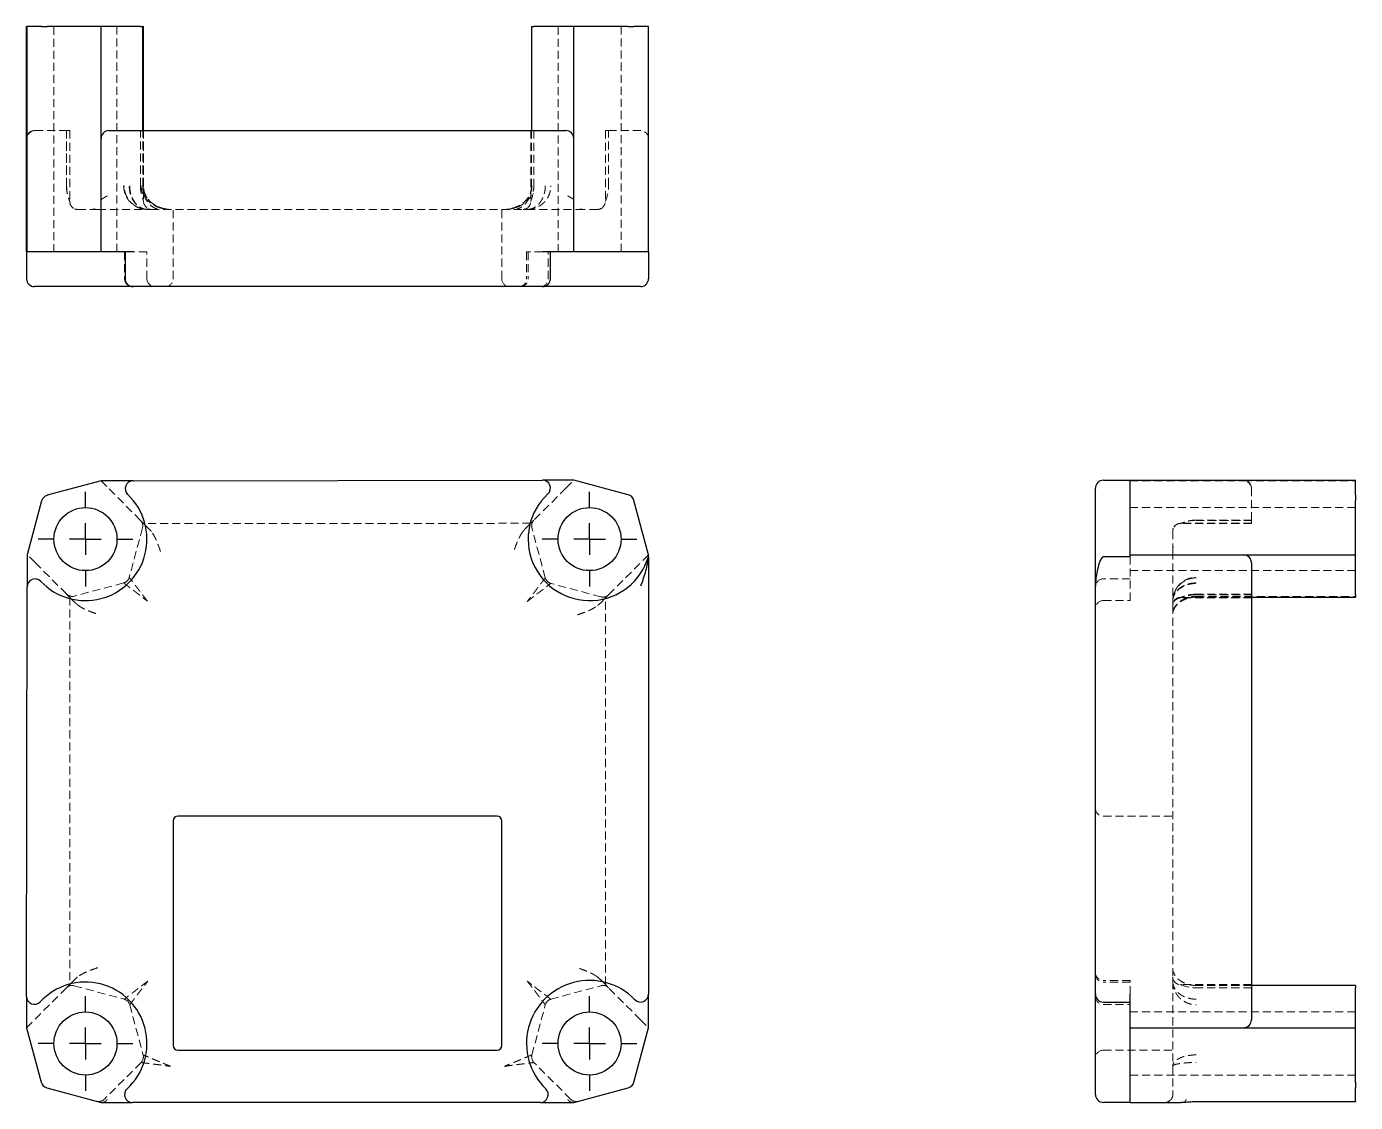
# Model space of a CAD drawing. Header units: millimetres. Extents: x 34 to 243, y 9 to 178.
import ezdxf

# ---------------------------------------------------------------- set-up
doc = ezdxf.new("R2010")
doc.units = ezdxf.units.MM
doc.linetypes.add('HIDDEN', pattern=[1.905, 1.27, -0.635])
doc.layers.add('10', color=7, linetype='Continuous')

# ---------------------------------------------------------------- blocks, each defined once
blk = doc.blocks.new('SW_CENTERMARKSYMBOL_0')
at = {"layer": '10', "color": 0}
for p, q in [((0, 5), (0, 7.47)), ((0, 0), (0, 2.5)), ((-5, 0), (-7.47, 0)), ((0, 0), (-2.5, 0)), ((0, 0), (0, -2.5)), ((0, 0), (2.5, 0)), ((5, 0), (7.47, 0)), ((0, -5), (0, -7.47))]:
    blk.add_line(p, q, dxfattribs=at)
blk = doc.blocks.new('SW_CENTERMARKSYMBOL_1')
at = {"layer": '10', "color": 0}
for p, q in [((0, 5), (0, 7.47)), ((0, 0), (0, 2.5)), ((-5, 0), (-7.47, 0)), ((0, 0), (-2.5, 0)), ((0, 0), (0, -2.5)), ((0, 0), (2.5, 0)), ((5, 0), (7.47, 0)), ((0, -5), (0, -7.47))]:
    blk.add_line(p, q, dxfattribs=at)
blk = doc.blocks.new('SW_CENTERMARKSYMBOL_2')
at = {"layer": '10', "color": 0}
for p, q in [((0, 5), (0, 7.47)), ((0, 0), (0, 2.5)), ((-5, 0), (-7.47, 0)), ((0, 0), (-2.5, 0)), ((0, 0), (0, -2.5)), ((0, 0), (2.5, 0)), ((5, 0), (7.47, 0)), ((0, -5), (0, -7.47))]:
    blk.add_line(p, q, dxfattribs=at)
blk = doc.blocks.new('SW_CENTERMARKSYMBOL_3')
at = {"layer": '10', "color": 0}
for p, q in [((0, 5), (0, 7.47)), ((0, 0), (0, 2.5)), ((-5, 0), (-7.47, 0)), ((0, 0), (-2.5, 0)), ((0, 0), (0, -2.5)), ((0, 0), (2.5, 0)), ((5, 0), (7.47, 0)), ((0, -5), (0, -7.47))]:
    blk.add_line(p, q, dxfattribs=at)

msp = doc.modelspace()

# ---------------------------------------------------------------- linework, layer by layer
at = {"color": 7, "linetype": 'Continuous', "lineweight": 25}
for p, q in [((33.97, 160.86), (33.97, 178.49)), ((34.08, 178.49), (33.97, 178.49)), ((34.08, 160.86), (34.08, 178.49)), ((36.35, 178.49), (34.08, 178.49)), ((36.35, 178.49), (37.23, 178.49)), ((45.71, 178.49), (37.23, 178.49)), ((45.71, 160.86), (45.71, 178.49)), ((51.93, 178.49), (45.71, 178.49)), ((51.93, 178.49), (52.29, 178.49)), ((52.29, 162.1), (52.29, 178.49)), ((52.35, 178.49), (52.29, 178.49)), ((52.35, 178.49), (52.39, 178.49)), ((52.39, 162.1), (52.39, 178.49)), ((113.61, 178.49), (113.61, 162.1)), ((113.61, 178.49), (113.97, 178.49)), ((120.26, 178.49), (113.97, 178.49)), ((120.26, 160.86), (120.26, 178.49)), ((128.85, 178.49), (120.26, 178.49)), ((128.85, 178.49), (129.72, 178.49)), ((132.03, 178.49), (129.72, 178.49)), ((132.03, 160.86), (132.03, 178.49)), ((46.96, 162.1), (119.01, 162.1)), ((33.97, 142.97), (33.97, 160.86)), ((34.08, 142.97), (34.08, 160.86)), ((45.71, 142.97), (45.71, 160.86)), ((120.26, 142.97), (120.26, 160.86)), ((132.03, 142.97), (132.03, 160.86)), ((33.98, 142.97), (33.97, 142.97)), ((33.98, 142.97), (33.98, 138.75)), ((34.08, 142.97), (34.07, 142.97)), ((36.35, 142.97), (34.08, 142.97)), ((37.23, 142.97), (36.35, 142.97)), ((45.71, 142.97), (37.23, 142.97)), ((50.76, 142.97), (45.71, 142.97)), ((49.52, 142.97), (49.52, 138.75)), ((120.26, 142.97), (115.33, 142.97)), ((116.57, 138.75), (116.57, 142.97)), ((128.85, 142.97), (120.26, 142.97)), ((129.72, 142.97), (128.85, 142.97)), ((132.03, 142.97), (129.72, 142.97)), ((132.03, 142.97), (132.03, 138.75)), ((35.31, 137.51), (35.22, 137.51)), ((50.76, 137.51), (35.31, 137.51)), ((115.33, 137.51), (50.76, 137.51)), ((130.78, 137.51), (115.33, 137.51)), ((45.71, 106.9), (37.23, 104.62)), ((50.76, 106.9), (45.71, 106.9)), ((50.76, 106.9), (115.33, 106.99)), ((120.26, 107), (115.33, 106.99)), ((128.85, 104.7), (120.26, 107)), ((203.75, 106.99), (207.97, 106.99)), ((207.97, 107), (225.86, 107)), ((207.97, 104.7), (207.97, 107)), ((225.86, 107), (243.49, 107)), ((243.49, 104.7), (243.49, 107)), ((202.51, 90.31), (202.51, 105.75)), ((36.35, 103.74), (34.08, 95.26)), ((132.03, 95.23), (129.72, 103.82)), ((207.97, 103.82), (207.97, 104.7)), ((207.97, 95.23), (207.97, 103.82)), ((243.49, 104.7), (243.49, 103.82)), ((243.49, 95.23), (243.49, 103.82)), ((34.08, 95.26), (34.07, 90.21)), ((132.03, 94.94), (132.03, 95.23)), ((132.03, 94.94), (132.03, 26)), ((207.97, 94.94), (203.75, 94.94)), ((207.97, 95.23), (225.86, 95.23)), ((207.97, 94.94), (207.97, 95.23)), ((225.86, 95.23), (243.49, 95.23)), ((243.49, 88.94), (243.49, 95.23)), ((227.1, 93.99), (227.1, 21.96)), ((33.98, 25.64), (34.07, 90.21)), ((202.51, 26), (202.51, 90.31)), ((227.1, 88.58), (243.49, 88.58)), ((243.49, 88.94), (243.49, 88.58)), ((57.1, 53.32), (57.1, 17.92)), ((108.15, 54.06), (57.85, 54.06)), ((108.9, 17.92), (108.9, 53.32)), ((243.49, 27.37), (227.1, 27.37)), ((243.49, 27.37), (243.49, 27)), ((33.98, 25.64), (33.97, 20.72)), ((132.03, 20.72), (132.03, 26)), ((202.51, 10.19), (202.51, 26)), ((207.97, 20.72), (207.97, 26)), ((243.49, 20.72), (243.49, 27)), ((203.75, 24.75), (207.97, 24.75)), ((33.97, 20.72), (36.28, 12.13)), ((129.72, 12.13), (132.03, 20.72)), ((207.97, 20.72), (225.86, 20.72)), ((207.97, 12.13), (207.97, 20.72)), ((225.86, 20.72), (243.49, 20.72)), ((243.49, 12.13), (243.49, 20.72)), ((57.85, 17.17), (108.15, 17.17)), ((37.15, 11.25), (45.74, 8.95)), ((120.26, 8.95), (128.85, 11.25)), ((207.97, 11.25), (207.97, 12.13)), ((207.97, 8.95), (207.97, 11.25)), ((243.49, 12.13), (243.49, 11.25)), ((243.49, 9.13), (243.49, 11.25)), ((45.74, 8.95), (50.66, 8.95)), ((114.98, 8.95), (50.66, 8.95)), ((114.98, 8.95), (120.26, 8.95)), ((207.97, 8.95), (203.75, 8.95)), ((207.97, 8.95), (216, 8.95)), ((216.4, 8.96), (216.34, 8.95)), ((218.4, 9.09), (243.49, 9.09)), ((243.49, 9.13), (243.49, 9.09))]:
    msp.add_line(p, q, dxfattribs=at)
at = {"color": 7, "linetype": 'HIDDEN', "lineweight": 18}
for p, q in [((38.29, 178.49), (38.29, 142.97)), ((48.22, 142.97), (48.22, 178.49)), ((117.78, 178.49), (117.78, 142.97)), ((127.71, 142.97), (127.71, 178.49)), ((35.22, 162.1), (35.32, 162.1)), ((35.32, 162.1), (40.29, 162.1)), ((40.26, 153.4), (40.26, 162.1)), ((40.29, 162.1), (40.29, 153.4)), ((40.29, 162.1), (40.8, 162.1)), ((40.77, 162.1), (40.77, 151)), ((40.8, 162.1), (40.8, 151)), ((51.93, 153.4), (51.93, 162.1)), ((52.29, 153.4), (52.29, 162.1)), ((52.39, 153.4), (52.39, 162.1)), ((52.43, 162.1), (52.43, 151)), ((113.46, 162.1), (113.46, 151)), ((113.61, 162.1), (113.61, 153.4)), ((113.97, 162.1), (113.97, 153.4)), ((125.23, 162.1), (125.23, 151)), ((125.23, 162.1), (125.74, 162.1)), ((125.74, 162.1), (130.78, 162.1)), ((125.74, 153.4), (125.74, 162.1)), ((40.77, 151), (40.77, 150.92)), ((40.8, 151), (40.8, 150.92)), ((45.74, 142.97), (45.74, 151)), ((52.43, 151), (52.43, 150.92)), ((113.46, 151), (113.46, 150.92)), ((125.23, 151), (125.23, 150.92)), ((42.01, 149.68), (42.04, 149.68)), ((44.81, 149.7), (44.48, 149.75)), ((44.83, 149.7), (44.51, 149.75)), ((45.22, 149.68), (45.2, 149.68)), ((45.22, 149.68), (53.02, 149.68)), ((53.02, 149.68), (53.57, 149.68)), ((53.63, 149.68), (112.27, 149.68)), ((56.27, 149.7), (56.17, 149.71)), ((57.1, 138.75), (57.1, 149.68)), ((108.9, 138.75), (108.9, 149.68)), ((109.83, 149.71), (109.73, 149.7)), ((112.29, 149.68), (112.91, 149.68)), ((112.91, 149.68), (120.8, 149.68)), ((121.52, 149.75), (121.19, 149.7)), ((34.08, 142.97), (33.98, 142.97)), ((49.42, 142.97), (49.42, 138.75)), ((52.94, 142.97), (50.76, 142.97)), ((52.94, 138.75), (52.94, 142.97)), ((113.06, 142.97), (112.81, 142.97)), ((112.81, 142.97), (112.81, 138.75)), ((115.33, 142.97), (113.06, 142.97)), ((113.06, 142.97), (113.06, 138.75)), ((116.22, 138.75), (116.22, 142.97)), ((45.71, 106.9), (46.96, 105.66)), ((119.01, 105.76), (120.26, 107)), ((207.97, 106.9), (225.86, 106.9)), ((225.86, 106.9), (243.49, 106.9)), ((51.93, 100.68), (46.96, 105.66)), ((119.01, 105.76), (113.97, 100.71)), ((227.1, 105.76), (227.1, 100.71)), ((243.49, 102.69), (207.97, 102.69)), ((52.43, 100.18), (51.93, 100.68)), ((113.97, 100.71), (113.46, 100.21)), ((227.1, 100.71), (218.4, 100.71)), ((218.4, 100.68), (227.1, 100.68)), ((227.1, 100.71), (227.1, 100.21)), ((52.25, 99.49), (50.16, 91.69)), ((113.46, 100.21), (52.43, 100.18)), ((52.43, 100.18), (53.22, 99.39)), ((112.67, 99.42), (113.46, 100.21)), ((115.76, 91.62), (113.65, 99.51)), ((216, 100.21), (215.92, 100.21)), ((216, 100.18), (215.92, 100.18)), ((227.1, 100.21), (216, 100.21)), ((227.1, 100.18), (216, 100.18)), ((227.1, 100.18), (227.1, 100.21)), ((214.7, 96.17), (214.75, 96.49)), ((214.7, 96.14), (214.75, 96.46)), ((35.32, 94.02), (34.08, 95.26)), ((132.03, 95.23), (130.78, 93.99)), ((207.97, 95.26), (225.86, 95.26)), ((207.97, 88.03), (207.97, 94.94)), ((214.68, 95.78), (214.68, 87.88)), ((225.86, 95.26), (243.49, 95.26)), ((35.32, 94.02), (40.29, 89.05)), ((125.74, 88.94), (130.78, 93.99)), ((207.97, 92.75), (243.49, 92.75)), ((227.1, 94.02), (227.1, 93.99)), ((49.28, 90.81), (41.49, 88.73)), ((124.54, 88.62), (116.64, 90.74)), ((207.97, 91.45), (203.75, 91.45)), ((40.29, 89.05), (40.8, 88.54)), ((40.8, 88.54), (40.77, 27.51)), ((41.59, 87.75), (40.8, 88.54)), ((125.23, 88.44), (124.44, 87.65)), ((125.23, 88.44), (125.74, 88.94)), ((125.23, 27.51), (125.23, 88.44)), ((203.75, 88.03), (207.97, 88.03)), ((216, 88.54), (215.92, 88.54)), ((216, 88.44), (215.92, 88.44)), ((227.1, 88.54), (216, 88.54)), ((227.1, 88.44), (216, 88.44)), ((227.1, 89.05), (218.4, 89.05)), ((218.4, 88.94), (227.1, 88.94)), ((218.4, 88.68), (243.49, 88.68)), ((218.4, 88.58), (227.1, 88.58)), ((214.68, 87.88), (214.68, 87.3)), ((214.68, 87.24), (214.68, 28.71)), ((203.75, 54.06), (214.68, 54.06)), ((40.77, 27.51), (40.26, 27)), ((40.77, 27.51), (41.56, 28.3)), ((41.46, 27.33), (49.36, 25.21)), ((116.64, 25.21), (124.54, 27.33)), ((124.44, 28.3), (125.23, 27.51)), ((125.74, 27), (125.23, 27.51)), ((207.97, 28.17), (203.75, 28.17)), ((207.97, 27.92), (203.75, 27.92)), ((207.97, 26), (207.97, 28.17)), ((214.68, 28.68), (214.68, 28.07)), ((214.68, 28.07), (214.68, 14.63)), ((216, 27.51), (215.92, 27.51)), ((227.1, 27.51), (216, 27.51)), ((227.1, 27.37), (218.4, 27.37)), ((40.26, 27), (35.22, 21.96)), ((130.78, 21.96), (125.74, 27)), ((227.1, 27), (218.4, 27)), ((50.24, 24.33), (52.35, 16.44)), ((113.65, 16.44), (115.76, 24.33)), ((203.75, 24.4), (207.97, 24.4)), ((243.49, 23.2), (207.97, 23.2)), ((33.97, 20.72), (35.22, 21.96)), ((130.78, 21.96), (132.03, 20.72)), ((203.75, 17.17), (214.68, 17.17)), ((52.03, 15.24), (46.25, 9.46)), ((119.75, 9.46), (113.97, 15.24)), ((207.97, 13.26), (243.49, 13.26)), ((214.68, 14.63), (214.68, 10.19))]:
    msp.add_line(p, q, dxfattribs=at)
at = {"color": 7, "linetype": 'Continuous', "lineweight": 25}
for centre in [(43.26, 97.72), (122.74, 97.72), (43.26, 18.23), (122.74, 18.23)]:
    msp.add_circle(centre, 4.97, dxfattribs=at)
at = {"color": 7, "linetype": 'HIDDEN', "lineweight": 18}
for centre, start, end in [((130.78, 160.86), 0, 90), ((123.99, 150.92), 291.3843, 0), ((50.66, 138.75), 180, 270), ((54.19, 138.75), 180, 270), ((55.86, 138.75), 270, 0), ((110.14, 138.75), 180, 270), ((111.57, 138.75), 270, 0), ((111.81, 138.75), 270, 0), ((114.98, 138.75), 270, 0), ((51.05, 99.81), 345, 45), ((114.85, 99.83), 135, 195), ((48.96, 92.01), 285, 345), ((116.96, 91.94), 195, 255), ((203.75, 90.21), 90, 180), ((41.17, 89.93), 225, 285), ((124.86, 89.82), 255, 315), ((203.75, 86.79), 90, 180), ((215.92, 87.2), 90, 158.6157), ((203.75, 55.3), 180, 270), ((203.75, 29.41), 180, 270), ((41.14, 26.13), 75, 135), ((124.86, 26.13), 45, 105), ((203.75, 29.16), 180, 270), ((215.92, 28.75), 201.3843, 270), ((49.04, 24.01), 15, 75), ((116.96, 24.01), 105, 165), ((203.75, 25.64), 180, 270), ((203.75, 15.93), 90, 180), ((51.15, 16.11), 315, 15), ((114.85, 16.11), 165, 225), ((45.37, 10.33), 255, 315), ((120.63, 10.33), 225, 285), ((213.44, 10.19), 270, 0)]:
    msp.add_arc(centre, 1.24, start, end, dxfattribs=at)
at = {"color": 7, "linetype": 'Continuous', "lineweight": 25}
for centre, radius, start, end in [((35.22, 138.75), 1.24, 180, 270), ((50.76, 138.75), 1.24, 180, 270), ((115.33, 138.75), 1.24, 270, 0), ((50.76, 105.66), 1.24, 90.0801, 226.6076), ((115.33, 105.75), 1.24, 312.6992, 90.0801), ((203.75, 105.75), 1.24, 90, 180), ((122.74, 97.72), 9.69, 132.6992, 343.3477), ((43.26, 97.72), 9.69, 223.3924, 46.6076), ((37.55, 103.42), 1.24, 105, 165), ((128.52, 103.5), 1.24, 15, 75), ((225.86, 93.99), 1.24, 0, 90), ((35.31, 90.21), 1.24, 43.3924, 179.9199), ((57.85, 53.32), 0.745, 90, 180), ((108.15, 53.32), 0.745, 0, 90), ((43.26, 18.23), 9.69, 312.6459, 137.3008), ((122.74, 18.23), 9.94, 44.0108, 225.9892), ((35.22, 25.64), 1.24, 179.9199, 317.3008), ((130.78, 26), 1.24, 224.0108, 360), ((203.75, 26), 1.24, 180, 270), ((225.86, 21.96), 1.24, 270, 0), ((57.85, 17.92), 0.745, 180, 270), ((108.15, 17.92), 0.745, 270, 0), ((37.48, 12.45), 1.24, 195, 255), ((50.66, 10.19), 1.24, 132.6459, 270), ((114.98, 10.19), 1.24, 270, 45.9892), ((128.52, 12.45), 1.24, 285, 345), ((203.75, 10.19), 1.24, 180, 270)]:
    msp.add_arc(centre, radius, start, end, dxfattribs=at)
for centre, major_axis, ratio, start_param, end_param in [((35.22, 160.86), (1.24, 0), 0.998601, 2.729315, 3.141593), ((46.96, 160.86), (0, 1.24), 0.998605, 0, 1.570796), ((119.01, 160.86), (1.24, 0), 0.998601, 0, 1.570796)]:
    msp.add_ellipse(centre, major_axis=major_axis, ratio=ratio, start_param=start_param, end_param=end_param, dxfattribs=at)
at = {"color": 7, "linetype": 'HIDDEN', "lineweight": 18}
for centre, major_axis, ratio, start_param, end_param in [((35.22, 160.86), (1.24, 0), 0.998601, 1.570796, 2.729315), ((35.32, 160.86), (0, 1.24), 0.998605, 0, 1.570796), ((44.32, 153.4), (0, 4.97), 0.816497, 1.570796, 2.076157), ((44.35, 153.4), (0, 4.97), 0.816497, 1.570796, 2.076157), ((55.98, 153.4), (0, 4.97), 0.816497, 1.570796, 2.076157), ((109.91, 153.4), (0, 4.97), 0.816497, 4.207028, 4.712389), ((121.68, 153.4), (0, 4.97), 0.816497, 4.207028, 4.712389), ((42.01, 150.92), (1.24, 0), 0.999542, 3.141593, 4.338686), ((42.04, 150.92), (0, 1.24), 0.999543, 1.570796, 2.768842), ((53.67, 150.92), (0, 1.24), 0.999543, 1.570796, 2.768842), ((112.22, 150.92), (1.24, 0), 0.999542, 5.086092, 6.283185), ((225.86, 105.76), (0, 1.24), 0.998601, 4.712389, 6.283185), ((225.86, 105.66), (1.24, 0), 0.998605, 0, 1.570796), ((218.4, 96.66), (4.97, 0), 0.816497, 1.570796, 2.076157), ((218.4, 96.63), (4.97, 0), 0.816497, 1.570796, 2.076157), ((215.92, 98.96), (0, 1.24), 0.999542, 0, 1.197093), ((215.92, 98.94), (1.24, 0), 0.999543, 1.570796, 2.768842), ((225.86, 94.02), (1.24, 0), 0.998605, 0, 1.570796), ((215.92, 87.3), (1.24, 0), 0.999543, 1.570796, 2.768842), ((218.4, 84.99), (4.97, 0), 0.816497, 1.570796, 2.076157), ((218.4, 84.89), (4.97, 0), 0.816497, 1.570796, 2.076157), ((215.92, 28.75), (0, 1.24), 0.999542, 1.9445, 3.141593), ((218.4, 31.06), (4.97, 0), 0.816497, 4.207028, 4.712389), ((225.86, 21.96), (0, 1.24), 0.998601, 3.141593, 4.712389)]:
    msp.add_ellipse(centre, major_axis=major_axis, ratio=ratio, start_param=start_param, end_param=end_param, dxfattribs=at)
for points, knots in [([(49.28, 153.4), (49.28, 153.35), (49.28, 153.23), (49.3, 153.06), (49.32, 152.88), (49.35, 152.71), (49.39, 152.53), (49.43, 152.36), (49.49, 152.19), (49.55, 152.01), (49.63, 151.85), (49.71, 151.68), (49.8, 151.52), (49.9, 151.36), (50, 151.2), (50.12, 151.05), (50.24, 150.91), (50.38, 150.76), (50.53, 150.62), (50.71, 150.47), (50.91, 150.33), (51.14, 150.19), (51.39, 150.05), (51.67, 149.93), (51.97, 149.83), (52.3, 149.74), (52.65, 149.69), (52.89, 149.68), (53.02, 149.68)], [0, 0, 0, 0, 0.026133, 0.052492, 0.079113, 0.106032, 0.133282, 0.160897, 0.188907, 0.217343, 0.246234, 0.275607, 0.305487, 0.335901, 0.366872, 0.398421, 0.430571, 0.46334, 0.499405, 0.539337, 0.58316, 0.630893, 0.682549, 0.738139, 0.797673, 0.861157, 0.928598, 1, 1, 1, 1]), ([(53.09, 149.68), (53.03, 149.68), (52.89, 149.68), (52.7, 149.7), (52.51, 149.72), (52.33, 149.76), (52.16, 149.8), (51.99, 149.85), (51.83, 149.9), (51.68, 149.96), (51.53, 150.02), (51.39, 150.09), (51.26, 150.16), (51.14, 150.23), (51.02, 150.31), (50.91, 150.39), (50.8, 150.46), (50.71, 150.54), (50.61, 150.62), (50.53, 150.69), (50.4, 150.82), (50.22, 151.01), (50.02, 151.28), (49.84, 151.57), (49.69, 151.86), (49.57, 152.16), (49.47, 152.47), (49.41, 152.78), (49.37, 153.09), (49.36, 153.3), (49.36, 153.4)], [0, 0, 0, 0, 0.038069, 0.075042, 0.110918, 0.145698, 0.179384, 0.211976, 0.243476, 0.273883, 0.303199, 0.331426, 0.358565, 0.384618, 0.409586, 0.433472, 0.456278, 0.478007, 0.498662, 0.518246, 0.536765, 0.594568, 0.650464, 0.704572, 0.757026, 0.807969, 0.85756, 0.905971, 0.953385, 1, 1, 1, 1]), ([(53.02, 149.68), (52.96, 149.68), (52.86, 149.68), (52.71, 149.7), (52.57, 149.72), (52.43, 149.76), (52.29, 149.8), (52.16, 149.85), (52.04, 149.9), (51.92, 149.96), (51.81, 150.02), (51.71, 150.09), (51.61, 150.16), (51.51, 150.23), (51.42, 150.31), (51.34, 150.39), (51.26, 150.46), (51.19, 150.54), (51.12, 150.62), (51.06, 150.69), (50.95, 150.82), (50.82, 151.01), (50.66, 151.28), (50.53, 151.57), (50.41, 151.86), (50.32, 152.16), (50.25, 152.47), (50.2, 152.78), (50.17, 153.09), (50.16, 153.3), (50.16, 153.4)], [0, 0, 0, 0, 0.038069, 0.075042, 0.110918, 0.145698, 0.179384, 0.211976, 0.243476, 0.273883, 0.303199, 0.331426, 0.358565, 0.384618, 0.409586, 0.433472, 0.456278, 0.478007, 0.498662, 0.518246, 0.536765, 0.594568, 0.650464, 0.704572, 0.757026, 0.807969, 0.85756, 0.905971, 0.953385, 1, 1, 1, 1]), ([(50.24, 153.4), (50.24, 153.35), (50.24, 153.23), (50.25, 153.06), (50.26, 152.88), (50.28, 152.71), (50.31, 152.53), (50.35, 152.36), (50.39, 152.19), (50.44, 152.01), (50.5, 151.85), (50.56, 151.68), (50.63, 151.52), (50.7, 151.36), (50.79, 151.2), (50.88, 151.05), (50.97, 150.91), (51.08, 150.76), (51.19, 150.62), (51.32, 150.47), (51.48, 150.33), (51.65, 150.19), (51.84, 150.05), (52.05, 149.93), (52.28, 149.83), (52.54, 149.74), (52.81, 149.69), (53, 149.68), (53.09, 149.68)], [0, 0, 0, 0, 0.0261327, 0.0524917, 0.0791131, 0.106032, 0.1332824, 0.160897, 0.1889072, 0.2173433, 0.2462339, 0.2756066, 0.3054875, 0.3359014, 0.3668719, 0.3984213, 0.4305707, 0.46334, 0.4994054, 0.5393375, 0.5831605, 0.6308928, 0.6825487, 0.7381391, 0.7976729, 0.8611573, 0.928598, 1, 1, 1, 1]), ([(52.03, 153.4), (52.03, 153.35), (52.03, 153.23), (52.05, 153.06), (52.08, 152.88), (52.11, 152.71), (52.16, 152.53), (52.22, 152.36), (52.29, 152.19), (52.37, 152.01), (52.46, 151.85), (52.56, 151.68), (52.67, 151.52), (52.8, 151.36), (52.93, 151.2), (53.07, 151.05), (53.23, 150.91), (53.4, 150.76), (53.59, 150.62), (53.81, 150.47), (54.06, 150.33), (54.34, 150.19), (54.66, 150.05), (55, 149.93), (55.38, 149.83), (55.79, 149.74), (56.23, 149.69), (56.54, 149.68), (56.69, 149.68)], [0, 0, 0, 0, 0.026133, 0.052492, 0.079113, 0.106032, 0.133282, 0.160897, 0.188907, 0.217343, 0.246234, 0.275607, 0.305487, 0.335901, 0.366872, 0.398421, 0.430571, 0.46334, 0.499405, 0.539337, 0.58316, 0.630893, 0.682549, 0.738139, 0.797673, 0.861157, 0.928598, 1, 1, 1, 1]), ([(54.56, 149.75), (54.4, 149.8), (54.09, 149.91), (53.65, 150.21), (53.24, 150.59), (52.9, 151.07), (52.63, 151.61), (52.44, 152.2), (52.31, 152.8), (52.3, 153.21), (52.29, 153.4)], [0, 0, 0, 0, 0.153921, 0.299405, 0.43549, 0.562466, 0.681526, 0.793555, 0.899349, 1, 1, 1, 1]), ([(56.27, 149.72), (56.06, 149.74), (55.55, 149.77), (54.94, 149.98), (54.44, 150.22), (54.12, 150.4), (53.86, 150.58), (53.49, 150.87), (53.05, 151.33), (52.65, 151.99), (52.4, 152.69), (52.37, 153.17), (52.35, 153.4)], [0, 0, 0, 0, 0.1091689, 0.266482, 0.3352989, 0.3975359, 0.4532254, 0.5024134, 0.6392777, 0.7665965, 0.88613, 1, 1, 1, 1]), ([(55.83, 149.76), (55.45, 149.86), (54.87, 150.01), (54.13, 150.41), (53.59, 150.8), (53.1, 151.31), (52.72, 151.93), (52.45, 152.63), (52.41, 153.15), (52.39, 153.4)], [0, 0, 0, 0, 0.2195, 0.340708, 0.466633, 0.594984, 0.726111, 0.860925, 1, 1, 1, 1]), ([(109.31, 149.68), (109.39, 149.68), (109.56, 149.68), (109.8, 149.7), (110.03, 149.72), (110.26, 149.76), (110.48, 149.8), (110.69, 149.85), (110.89, 149.9), (111.08, 149.96), (111.26, 150.02), (111.43, 150.09), (111.6, 150.16), (111.75, 150.23), (111.9, 150.31), (112.04, 150.39), (112.17, 150.46), (112.29, 150.54), (112.4, 150.62), (112.51, 150.69), (112.67, 150.82), (112.89, 151.01), (113.15, 151.28), (113.37, 151.57), (113.55, 151.86), (113.71, 152.16), (113.83, 152.47), (113.91, 152.78), (113.96, 153.09), (113.97, 153.3), (113.97, 153.4)], [0, 0, 0, 0, 0.038069, 0.075042, 0.110918, 0.145698, 0.179384, 0.211976, 0.243476, 0.273883, 0.303199, 0.331426, 0.358565, 0.384618, 0.409586, 0.433472, 0.456278, 0.478007, 0.498662, 0.518246, 0.536765, 0.594568, 0.650464, 0.704572, 0.757026, 0.807969, 0.85756, 0.905971, 0.953385, 1, 1, 1, 1]), ([(113.65, 153.4), (113.63, 153.17), (113.6, 152.69), (113.35, 151.99), (113.04, 151.48), (112.77, 151.15), (112.58, 150.95), (112.29, 150.69), (111.85, 150.36), (111.18, 150.02), (110.45, 149.77), (109.94, 149.74), (109.73, 149.72)], [0, 0, 0, 0, 0.1138345, 0.2333518, 0.3606729, 0.4052372, 0.4509223, 0.4977806, 0.6025271, 0.7334551, 0.890779, 1, 1, 1, 1]), ([(113.61, 153.4), (113.59, 153.2), (113.57, 152.78), (113.38, 152.17), (113.09, 151.59), (112.68, 151.06), (112.17, 150.61), (111.35, 150.09), (110.65, 149.89), (110.17, 149.76)], [0, 0, 0, 0, 0.111075, 0.224573, 0.341203, 0.462114, 0.589003, 0.722292, 1, 1, 1, 1]), ([(113.61, 153.4), (113.6, 153.21), (113.58, 152.8), (113.46, 152.2), (113.26, 151.61), (112.99, 151.07), (112.65, 150.59), (112.25, 150.21), (111.8, 149.91), (111.49, 149.8), (111.34, 149.75)], [0, 0, 0, 0, 0.100651, 0.206444, 0.318473, 0.437533, 0.564509, 0.700594, 0.846078, 1, 1, 1, 1]), ([(115.76, 153.4), (115.76, 153.35), (115.76, 153.23), (115.75, 153.06), (115.74, 152.88), (115.72, 152.71), (115.69, 152.53), (115.65, 152.36), (115.61, 152.19), (115.56, 152.01), (115.5, 151.85), (115.44, 151.68), (115.37, 151.52), (115.3, 151.36), (115.21, 151.2), (115.12, 151.05), (115.03, 150.91), (114.92, 150.76), (114.81, 150.62), (114.68, 150.47), (114.52, 150.33), (114.35, 150.19), (114.16, 150.05), (113.95, 149.93), (113.72, 149.83), (113.46, 149.74), (113.19, 149.69), (113, 149.68), (112.91, 149.68)], [0, 0, 0, 0, 0.026133, 0.052492, 0.079113, 0.106032, 0.133282, 0.160897, 0.188907, 0.217343, 0.246234, 0.275607, 0.305487, 0.335901, 0.366872, 0.398421, 0.430571, 0.46334, 0.499405, 0.539337, 0.58316, 0.630893, 0.682549, 0.738139, 0.797673, 0.861157, 0.928598, 1, 1, 1, 1]), ([(112.91, 149.68), (112.97, 149.68), (113.11, 149.68), (113.3, 149.7), (113.49, 149.72), (113.67, 149.76), (113.84, 149.8), (114.01, 149.85), (114.17, 149.9), (114.32, 149.96), (114.47, 150.02), (114.61, 150.09), (114.74, 150.16), (114.86, 150.23), (114.98, 150.31), (115.09, 150.39), (115.2, 150.46), (115.29, 150.54), (115.39, 150.62), (115.47, 150.69), (115.6, 150.82), (115.78, 151.01), (115.98, 151.28), (116.16, 151.57), (116.31, 151.86), (116.43, 152.16), (116.53, 152.47), (116.59, 152.78), (116.63, 153.09), (116.64, 153.3), (116.64, 153.4)], [0, 0, 0, 0, 0.0380692, 0.0750416, 0.1109178, 0.1456984, 0.1793844, 0.2119764, 0.2434755, 0.2738827, 0.3031992, 0.3314263, 0.3585653, 0.3846181, 0.4095863, 0.4334722, 0.4562781, 0.4780068, 0.4986615, 0.518246, 0.5367646, 0.5945677, 0.6504636, 0.7045722, 0.7570256, 0.8079688, 0.8575601, 0.9059708, 0.9533854, 1, 1, 1, 1]), ([(45.74, 151), (45.74, 151.06), (45.75, 151.13), (45.78, 151.25), (45.81, 151.31), (45.86, 151.34)], [0, 0, 0, 0, 0.5, 0.5, 1, 1, 1, 1]), ([(46.7, 151.81), (46.68, 151.8), (46.63, 151.77), (46.56, 151.74), (46.48, 151.7), (46.4, 151.65), (46.32, 151.61), (46.24, 151.56), (46.16, 151.52), (46.08, 151.47), (46.01, 151.43), (45.93, 151.38), (45.89, 151.35), (45.86, 151.34)], [0, 0, 0, 0, 0.103571, 0.205996, 0.306712, 0.405194, 0.500966, 0.593612, 0.682782, 0.768193, 0.849626, 0.926928, 1, 1, 1, 1]), ([(119.3, 151.81), (119.32, 151.8), (119.37, 151.77), (119.44, 151.74), (119.51, 151.7), (119.59, 151.65), (119.67, 151.61), (119.75, 151.56), (119.83, 151.52), (119.91, 151.47), (119.99, 151.43), (120.06, 151.38), (120.11, 151.36), (120.14, 151.34)], [0, 0, 0, 0, 0.101016, 0.201055, 0.299693, 0.396537, 0.49123, 0.583459, 0.672958, 0.759508, 0.842941, 0.923131, 1, 1, 1, 1]), ([(120.14, 151.34), (120.19, 151.31), (120.22, 151.25), (120.25, 151.13), (120.26, 151.06), (120.26, 151)], [0, 0, 0, 0, 0.5, 0.5, 1, 1, 1, 1]), ([(42.04, 149.68), (42.1, 149.68), (42.22, 149.68), (42.41, 149.68), (42.62, 149.68), (42.84, 149.68), (43.07, 149.68), (43.31, 149.68), (43.69, 149.68), (44.33, 149.68), (44.88, 149.68), (45.22, 149.68)], [0, 0, 0, 0, 0.063311, 0.129077, 0.197412, 0.268415, 0.342177, 0.418778, 0.49829, 0.690994, 1, 1, 1, 1]), ([(120.8, 149.68), (121.14, 149.68), (121.7, 149.68), (122.4, 149.68), (122.89, 149.68), (123.29, 149.68), (123.66, 149.68), (123.88, 149.68), (123.99, 149.68)], [0, 0, 0, 0, 0.307151, 0.501726, 0.638214, 0.766443, 0.886858, 1, 1, 1, 1]), ([(55.1, 95.75), (54.98, 96.09), (54.79, 96.65), (54.52, 97.35), (54.3, 97.84), (54.09, 98.24), (53.87, 98.61), (53.71, 98.83), (53.63, 98.94)], [0, 0, 0, 0, 0.307159, 0.501727, 0.638216, 0.766444, 0.886858, 1, 1, 1, 1]), ([(112.27, 98.96), (112.22, 98.9), (112.13, 98.78), (112, 98.59), (111.88, 98.38), (111.76, 98.16), (111.64, 97.93), (111.52, 97.69), (111.35, 97.32), (111.11, 96.68), (110.91, 96.12), (110.79, 95.78)], [0, 0, 0, 0, 0.063311, 0.129078, 0.197413, 0.268417, 0.342179, 0.41878, 0.498292, 0.691012, 1, 1, 1, 1]), ([(214.68, 98.96), (214.68, 98.9), (214.68, 98.78), (214.68, 98.59), (214.68, 98.38), (214.68, 98.16), (214.68, 97.93), (214.68, 97.69), (214.68, 97.32), (214.68, 96.68), (214.68, 96.12), (214.68, 95.78)], [0, 0, 0, 0, 0.063311, 0.129078, 0.197413, 0.268417, 0.342179, 0.41878, 0.498292, 0.691012, 1, 1, 1, 1]), ([(49.28, 90.81), (49.28, 90.81), (49.28, 90.81), (49.3, 90.8), (49.32, 90.79), (49.35, 90.77), (49.39, 90.74), (49.43, 90.7), (49.49, 90.66), (49.55, 90.61), (49.63, 90.55), (49.71, 90.49), (49.8, 90.42), (49.9, 90.35), (50, 90.26), (50.12, 90.18), (50.24, 90.08), (50.38, 89.98), (50.53, 89.86), (50.71, 89.73), (50.91, 89.58), (51.14, 89.4), (51.39, 89.21), (51.67, 89), (51.97, 88.77), (52.3, 88.51), (52.65, 88.24), (52.89, 88.05), (53.02, 87.96)], [0, 0, 0, 0, 0.026133, 0.052492, 0.079113, 0.106032, 0.133282, 0.160897, 0.188907, 0.217343, 0.246234, 0.275607, 0.305487, 0.335901, 0.366872, 0.398421, 0.430571, 0.46334, 0.499405, 0.539337, 0.58316, 0.630893, 0.682549, 0.738139, 0.797673, 0.861157, 0.928598, 1, 1, 1, 1]), ([(53.02, 87.96), (52.96, 88.03), (52.86, 88.16), (52.71, 88.35), (52.57, 88.54), (52.43, 88.72), (52.29, 88.89), (52.16, 89.06), (52.04, 89.22), (51.92, 89.37), (51.81, 89.52), (51.71, 89.66), (51.61, 89.79), (51.51, 89.91), (51.42, 90.03), (51.34, 90.14), (51.26, 90.25), (51.19, 90.35), (51.12, 90.44), (51.06, 90.52), (50.95, 90.65), (50.82, 90.83), (50.66, 91.03), (50.53, 91.21), (50.41, 91.36), (50.32, 91.48), (50.25, 91.58), (50.2, 91.64), (50.17, 91.69), (50.16, 91.69), (50.16, 91.69)], [0, 0, 0, 0, 0.038069, 0.075042, 0.110918, 0.145698, 0.179384, 0.211976, 0.243476, 0.273883, 0.303199, 0.331426, 0.358565, 0.384618, 0.409586, 0.433472, 0.456278, 0.478007, 0.498662, 0.518246, 0.536765, 0.594568, 0.650464, 0.704572, 0.757026, 0.807969, 0.85756, 0.905971, 0.953385, 1, 1, 1, 1]), ([(115.76, 91.62), (115.76, 91.62), (115.76, 91.61), (115.75, 91.6), (115.74, 91.58), (115.72, 91.55), (115.69, 91.51), (115.65, 91.47), (115.61, 91.41), (115.56, 91.35), (115.5, 91.27), (115.44, 91.19), (115.37, 91.1), (115.3, 91), (115.21, 90.9), (115.12, 90.78), (115.03, 90.66), (114.92, 90.52), (114.81, 90.37), (114.68, 90.19), (114.52, 89.99), (114.35, 89.76), (114.16, 89.51), (113.95, 89.23), (113.72, 88.93), (113.46, 88.6), (113.19, 88.25), (113, 88.01), (112.91, 87.88)], [0, 0, 0, 0, 0.026133, 0.052492, 0.079113, 0.106032, 0.133282, 0.160897, 0.188907, 0.217343, 0.246234, 0.275607, 0.305487, 0.335901, 0.366872, 0.398421, 0.430571, 0.46334, 0.499405, 0.539337, 0.58316, 0.630893, 0.682549, 0.738139, 0.797673, 0.861157, 0.928598, 1, 1, 1, 1]), ([(112.91, 87.88), (112.97, 87.93), (113.11, 88.03), (113.3, 88.18), (113.49, 88.33), (113.67, 88.47), (113.84, 88.6), (114.01, 88.73), (114.17, 88.86), (114.32, 88.97), (114.47, 89.09), (114.61, 89.19), (114.74, 89.29), (114.86, 89.39), (114.98, 89.48), (115.09, 89.56), (115.2, 89.64), (115.29, 89.71), (115.39, 89.78), (115.47, 89.84), (115.6, 89.94), (115.78, 90.08), (115.98, 90.24), (116.16, 90.37), (116.31, 90.49), (116.43, 90.58), (116.53, 90.65), (116.59, 90.7), (116.63, 90.73), (116.64, 90.74), (116.64, 90.74)], [0, 0, 0, 0, 0.0380692, 0.0750416, 0.1109178, 0.1456984, 0.1793844, 0.2119764, 0.2434755, 0.2738827, 0.3031992, 0.3314263, 0.3585653, 0.3846181, 0.4095863, 0.4334722, 0.4562781, 0.4780068, 0.4986615, 0.518246, 0.5367646, 0.5945677, 0.6504636, 0.7045722, 0.7570256, 0.8079688, 0.8575601, 0.9059708, 0.9533854, 1, 1, 1, 1]), ([(214.68, 87.96), (214.68, 88.03), (214.68, 88.16), (214.7, 88.35), (214.72, 88.54), (214.76, 88.72), (214.8, 88.89), (214.85, 89.06), (214.9, 89.22), (214.96, 89.37), (215.02, 89.52), (215.09, 89.66), (215.16, 89.79), (215.23, 89.91), (215.31, 90.03), (215.39, 90.14), (215.46, 90.25), (215.54, 90.35), (215.62, 90.44), (215.69, 90.52), (215.82, 90.65), (216.01, 90.83), (216.28, 91.03), (216.57, 91.21), (216.86, 91.36), (217.16, 91.48), (217.47, 91.58), (217.78, 91.64), (218.09, 91.69), (218.3, 91.69), (218.4, 91.69)], [0, 0, 0, 0, 0.038069, 0.075042, 0.110918, 0.145698, 0.179384, 0.211976, 0.243476, 0.273883, 0.303199, 0.331426, 0.358565, 0.384618, 0.409586, 0.433472, 0.456278, 0.478007, 0.498662, 0.518246, 0.536765, 0.594568, 0.650464, 0.704572, 0.757026, 0.807969, 0.85756, 0.905971, 0.953385, 1, 1, 1, 1]), ([(218.4, 91.62), (218.35, 91.62), (218.23, 91.61), (218.06, 91.6), (217.88, 91.58), (217.71, 91.55), (217.53, 91.51), (217.36, 91.47), (217.19, 91.41), (217.01, 91.35), (216.85, 91.27), (216.68, 91.19), (216.52, 91.1), (216.36, 91), (216.2, 90.9), (216.05, 90.78), (215.91, 90.66), (215.76, 90.52), (215.62, 90.37), (215.47, 90.19), (215.33, 89.99), (215.19, 89.76), (215.05, 89.51), (214.93, 89.23), (214.83, 88.93), (214.74, 88.6), (214.69, 88.25), (214.68, 88.01), (214.68, 87.88)], [0, 0, 0, 0, 0.026133, 0.052492, 0.079113, 0.106032, 0.133282, 0.160897, 0.188907, 0.217343, 0.246234, 0.275607, 0.305487, 0.335901, 0.366872, 0.398421, 0.430571, 0.46334, 0.499405, 0.539337, 0.58316, 0.630893, 0.682549, 0.738139, 0.797673, 0.861157, 0.928598, 1, 1, 1, 1]), ([(218.4, 90.81), (218.35, 90.81), (218.23, 90.81), (218.06, 90.8), (217.88, 90.79), (217.71, 90.77), (217.53, 90.74), (217.36, 90.7), (217.19, 90.66), (217.01, 90.61), (216.85, 90.55), (216.68, 90.49), (216.52, 90.42), (216.36, 90.35), (216.2, 90.26), (216.05, 90.18), (215.91, 90.08), (215.76, 89.98), (215.62, 89.86), (215.47, 89.73), (215.33, 89.58), (215.19, 89.4), (215.05, 89.21), (214.93, 89), (214.83, 88.77), (214.74, 88.51), (214.69, 88.24), (214.68, 88.05), (214.68, 87.96)], [0, 0, 0, 0, 0.026133, 0.052492, 0.079113, 0.106032, 0.133282, 0.160897, 0.188907, 0.217343, 0.246234, 0.275607, 0.305487, 0.335901, 0.366872, 0.398421, 0.430571, 0.46334, 0.499405, 0.539337, 0.58316, 0.630893, 0.682549, 0.738139, 0.797673, 0.861157, 0.928598, 1, 1, 1, 1]), ([(214.68, 87.88), (214.68, 87.93), (214.68, 88.03), (214.7, 88.18), (214.72, 88.33), (214.76, 88.47), (214.8, 88.6), (214.85, 88.73), (214.9, 88.86), (214.96, 88.97), (215.02, 89.09), (215.09, 89.19), (215.16, 89.29), (215.23, 89.39), (215.31, 89.48), (215.39, 89.56), (215.46, 89.64), (215.54, 89.71), (215.62, 89.78), (215.69, 89.84), (215.82, 89.94), (216.01, 90.08), (216.28, 90.24), (216.57, 90.37), (216.86, 90.49), (217.16, 90.58), (217.47, 90.65), (217.78, 90.7), (218.09, 90.73), (218.3, 90.74), (218.4, 90.74)], [0, 0, 0, 0, 0.0380692, 0.0750416, 0.1109178, 0.1456984, 0.1793844, 0.2119764, 0.2434755, 0.2738827, 0.3031992, 0.3314263, 0.3585653, 0.3846181, 0.4095863, 0.4334722, 0.4562781, 0.4780068, 0.4986615, 0.518246, 0.5367646, 0.5945677, 0.6504636, 0.7045722, 0.7570256, 0.8079688, 0.8575601, 0.9059708, 0.9533854, 1, 1, 1, 1]), ([(214.75, 86.41), (214.8, 86.57), (214.91, 86.88), (215.21, 87.33), (215.59, 87.73), (216.07, 88.07), (216.61, 88.34), (217.2, 88.54), (217.8, 88.66), (218.21, 88.68), (218.4, 88.68)], [0, 0, 0, 0, 0.153922, 0.299406, 0.435491, 0.562467, 0.681527, 0.793556, 0.899349, 1, 1, 1, 1]), ([(214.75, 86.31), (214.8, 86.47), (214.91, 86.78), (215.21, 87.22), (215.59, 87.63), (216.07, 87.97), (216.61, 88.24), (217.2, 88.43), (217.8, 88.56), (218.21, 88.57), (218.4, 88.58)], [0, 0, 0, 0, 0.153921, 0.299405, 0.43549, 0.562466, 0.681526, 0.793555, 0.899349, 1, 1, 1, 1]), ([(42.04, 87.35), (42.1, 87.3), (42.22, 87.21), (42.41, 87.08), (42.62, 86.96), (42.84, 86.83), (43.07, 86.71), (43.31, 86.6), (43.69, 86.43), (44.33, 86.19), (44.88, 85.99), (45.22, 85.87)], [0, 0, 0, 0, 0.063311, 0.129077, 0.197412, 0.268415, 0.342177, 0.418778, 0.49829, 0.690994, 1, 1, 1, 1]), ([(120.8, 85.77), (121.14, 85.89), (121.7, 86.08), (122.4, 86.35), (122.89, 86.57), (123.29, 86.78), (123.66, 87), (123.88, 87.16), (123.99, 87.24)], [0, 0, 0, 0, 0.307151, 0.501726, 0.638214, 0.766443, 0.886858, 1, 1, 1, 1]), ([(45.2, 30.18), (44.86, 30.06), (44.3, 29.87), (43.6, 29.6), (43.11, 29.38), (42.71, 29.17), (42.34, 28.95), (42.12, 28.78), (42.01, 28.71)], [0, 0, 0, 0, 0.307142, 0.501725, 0.638213, 0.766442, 0.886858, 1, 1, 1, 1]), ([(123.99, 28.71), (123.93, 28.75), (123.81, 28.84), (123.61, 28.97), (123.41, 29.1), (123.19, 29.22), (122.96, 29.34), (122.72, 29.46), (122.34, 29.62), (121.7, 29.86), (121.15, 30.06), (120.8, 30.18)], [0, 0, 0, 0, 0.063311, 0.129078, 0.197412, 0.268416, 0.342178, 0.418779, 0.498291, 0.691003, 1, 1, 1, 1]), ([(218.4, 27.37), (218.21, 27.38), (217.8, 27.39), (217.2, 27.52), (216.61, 27.71), (216.07, 27.98), (215.59, 28.32), (215.21, 28.73), (214.91, 29.17), (214.8, 29.48), (214.75, 29.64)], [0, 0, 0, 0, 0.100651, 0.206444, 0.318473, 0.437533, 0.564509, 0.700594, 0.846078, 1, 1, 1, 1]), ([(218.4, 27.37), (218.21, 27.38), (217.8, 27.39), (217.2, 27.52), (216.61, 27.71), (216.07, 27.98), (215.59, 28.32), (215.21, 28.73), (214.91, 29.17), (214.8, 29.48), (214.75, 29.64)], [0, 0, 0, 0, 0.100651, 0.206445, 0.318474, 0.437534, 0.56451, 0.700595, 0.846079, 1, 1, 1, 1]), ([(53.09, 28.07), (53.03, 28.02), (52.89, 27.91), (52.7, 27.76), (52.51, 27.62), (52.33, 27.48), (52.16, 27.34), (51.99, 27.22), (51.83, 27.09), (51.68, 26.97), (51.53, 26.86), (51.39, 26.76), (51.26, 26.66), (51.14, 26.56), (51.02, 26.47), (50.91, 26.39), (50.8, 26.31), (50.71, 26.24), (50.61, 26.17), (50.53, 26.11), (50.4, 26), (50.22, 25.87), (50.02, 25.71), (49.84, 25.58), (49.69, 25.46), (49.57, 25.37), (49.47, 25.3), (49.41, 25.25), (49.37, 25.22), (49.36, 25.21), (49.36, 25.21)], [0, 0, 0, 0, 0.038069, 0.075042, 0.110918, 0.145698, 0.179384, 0.211976, 0.243476, 0.273883, 0.303199, 0.331426, 0.358565, 0.384618, 0.409586, 0.433472, 0.456278, 0.478007, 0.498662, 0.518246, 0.536765, 0.594568, 0.650464, 0.704572, 0.757026, 0.807969, 0.85756, 0.905971, 0.953385, 1, 1, 1, 1]), ([(50.24, 24.33), (50.24, 24.33), (50.24, 24.33), (50.25, 24.35), (50.26, 24.37), (50.28, 24.4), (50.31, 24.44), (50.35, 24.48), (50.39, 24.54), (50.44, 24.6), (50.5, 24.68), (50.56, 24.76), (50.63, 24.85), (50.7, 24.95), (50.79, 25.05), (50.88, 25.17), (50.97, 25.29), (51.08, 25.43), (51.19, 25.58), (51.32, 25.76), (51.48, 25.96), (51.65, 26.19), (51.84, 26.44), (52.05, 26.72), (52.28, 27.02), (52.54, 27.35), (52.81, 27.7), (53, 27.94), (53.09, 28.07)], [0, 0, 0, 0, 0.0261327, 0.0524917, 0.0791131, 0.106032, 0.1332824, 0.160897, 0.1889072, 0.2173433, 0.2462339, 0.2756066, 0.3054875, 0.3359014, 0.3668719, 0.3984213, 0.4305707, 0.46334, 0.4994054, 0.5393375, 0.5831605, 0.6308928, 0.6825487, 0.7381391, 0.7976729, 0.8611573, 0.928598, 1, 1, 1, 1]), ([(112.91, 28.07), (112.96, 28), (113.06, 27.87), (113.21, 27.67), (113.35, 27.49), (113.49, 27.31), (113.63, 27.13), (113.76, 26.97), (113.88, 26.81), (114, 26.65), (114.11, 26.51), (114.22, 26.37), (114.32, 26.24), (114.41, 26.11), (114.5, 25.99), (114.58, 25.88), (114.66, 25.78), (114.74, 25.68), (114.8, 25.59), (114.87, 25.5), (114.97, 25.37), (115.1, 25.2), (115.26, 24.99), (115.4, 24.82), (115.51, 24.67), (115.61, 24.54), (115.68, 24.45), (115.73, 24.38), (115.76, 24.34), (115.76, 24.33), (115.76, 24.33)], [0, 0, 0, 0, 0.038069, 0.075042, 0.110918, 0.145698, 0.179384, 0.211976, 0.243476, 0.273883, 0.303199, 0.331426, 0.358565, 0.384618, 0.409586, 0.433472, 0.456278, 0.478007, 0.498662, 0.518246, 0.536765, 0.594568, 0.650464, 0.704572, 0.757026, 0.807969, 0.85756, 0.905971, 0.953385, 1, 1, 1, 1]), ([(116.64, 25.21), (116.64, 25.21), (116.64, 25.21), (116.63, 25.22), (116.61, 25.24), (116.58, 25.26), (116.54, 25.29), (116.49, 25.32), (116.44, 25.37), (116.37, 25.41), (116.3, 25.47), (116.22, 25.53), (116.13, 25.6), (116.03, 25.68), (115.92, 25.76), (115.81, 25.85), (115.68, 25.95), (115.55, 26.05), (115.39, 26.17), (115.21, 26.3), (115.01, 26.45), (114.79, 26.62), (114.53, 26.81), (114.26, 27.02), (113.96, 27.26), (113.63, 27.51), (113.28, 27.78), (113.03, 27.97), (112.91, 28.07)], [0, 0, 0, 0, 0.026133, 0.052492, 0.079113, 0.106032, 0.133282, 0.160897, 0.188907, 0.217343, 0.246234, 0.275607, 0.305487, 0.335901, 0.366872, 0.398421, 0.430571, 0.46334, 0.499405, 0.539337, 0.58316, 0.630893, 0.682549, 0.738139, 0.797673, 0.861157, 0.928598, 1, 1, 1, 1]), ([(218.4, 25.21), (218.35, 25.21), (218.23, 25.21), (218.06, 25.22), (217.88, 25.24), (217.71, 25.26), (217.53, 25.29), (217.36, 25.32), (217.19, 25.37), (217.01, 25.41), (216.85, 25.47), (216.68, 25.53), (216.52, 25.6), (216.36, 25.68), (216.2, 25.76), (216.05, 25.85), (215.91, 25.95), (215.76, 26.05), (215.62, 26.17), (215.47, 26.3), (215.33, 26.45), (215.19, 26.62), (215.05, 26.81), (214.93, 27.02), (214.83, 27.26), (214.74, 27.51), (214.69, 27.78), (214.68, 27.97), (214.68, 28.07)], [0, 0, 0, 0, 0.026133, 0.052492, 0.079113, 0.106032, 0.133282, 0.160897, 0.188907, 0.217343, 0.246234, 0.275607, 0.305487, 0.335901, 0.366872, 0.398421, 0.430571, 0.46334, 0.499405, 0.539337, 0.58316, 0.630893, 0.682549, 0.738139, 0.797673, 0.861157, 0.928598, 1, 1, 1, 1]), ([(214.68, 28.07), (214.68, 28), (214.68, 27.87), (214.7, 27.67), (214.72, 27.49), (214.76, 27.31), (214.8, 27.13), (214.85, 26.97), (214.9, 26.81), (214.96, 26.65), (215.02, 26.51), (215.09, 26.37), (215.16, 26.24), (215.23, 26.11), (215.31, 25.99), (215.39, 25.88), (215.46, 25.78), (215.54, 25.68), (215.62, 25.59), (215.69, 25.5), (215.82, 25.37), (216.01, 25.2), (216.28, 24.99), (216.57, 24.82), (216.86, 24.67), (217.16, 24.54), (217.47, 24.45), (217.78, 24.38), (218.09, 24.34), (218.3, 24.33), (218.4, 24.33)], [0, 0, 0, 0, 0.038069, 0.075042, 0.110918, 0.145698, 0.179384, 0.211976, 0.243476, 0.273883, 0.303199, 0.331426, 0.358565, 0.384618, 0.409586, 0.433472, 0.456278, 0.478007, 0.498662, 0.518246, 0.536765, 0.594568, 0.650464, 0.704572, 0.757026, 0.807969, 0.85756, 0.905971, 0.953385, 1, 1, 1, 1]), ([(52.03, 15.24), (52.03, 15.24), (52.03, 15.24), (52.05, 15.23), (52.08, 15.23), (52.11, 15.23), (52.16, 15.22), (52.22, 15.21), (52.29, 15.21), (52.37, 15.2), (52.46, 15.18), (52.56, 15.17), (52.67, 15.15), (52.8, 15.14), (52.93, 15.12), (53.07, 15.1), (53.23, 15.08), (53.4, 15.06), (53.59, 15.03), (53.81, 15.01), (54.06, 14.98), (54.34, 14.94), (54.66, 14.9), (55, 14.86), (55.38, 14.81), (55.79, 14.75), (56.23, 14.69), (56.54, 14.65), (56.69, 14.63)], [0, 0, 0, 0, 0.026133, 0.052492, 0.079113, 0.106032, 0.133282, 0.160897, 0.188907, 0.217343, 0.246234, 0.275607, 0.305487, 0.335901, 0.366872, 0.398421, 0.430571, 0.46334, 0.499405, 0.539337, 0.58316, 0.630893, 0.682549, 0.738139, 0.797673, 0.861157, 0.928598, 1, 1, 1, 1]), ([(56.69, 14.63), (56.62, 14.66), (56.46, 14.73), (56.24, 14.82), (56.02, 14.91), (55.8, 14.99), (55.6, 15.08), (55.41, 15.16), (55.22, 15.23), (55.04, 15.31), (54.87, 15.38), (54.71, 15.45), (54.56, 15.51), (54.41, 15.57), (54.28, 15.63), (54.15, 15.68), (54.03, 15.73), (53.92, 15.78), (53.81, 15.83), (53.71, 15.87), (53.56, 15.93), (53.35, 16.02), (53.12, 16.12), (52.91, 16.2), (52.74, 16.27), (52.6, 16.33), (52.49, 16.38), (52.41, 16.41), (52.36, 16.43), (52.35, 16.43), (52.35, 16.44)], [0, 0, 0, 0, 0.038069, 0.075042, 0.110918, 0.145698, 0.179384, 0.211976, 0.243476, 0.273883, 0.303199, 0.331426, 0.358565, 0.384618, 0.409586, 0.433472, 0.456278, 0.478007, 0.498662, 0.518246, 0.536765, 0.594568, 0.650464, 0.704572, 0.757026, 0.807969, 0.85756, 0.905971, 0.953385, 1, 1, 1, 1]), ([(113.65, 16.44), (113.65, 16.44), (113.65, 16.43), (113.63, 16.43), (113.61, 16.42), (113.57, 16.4), (113.53, 16.38), (113.47, 16.36), (113.41, 16.33), (113.34, 16.3), (113.25, 16.27), (113.16, 16.23), (113.05, 16.19), (112.94, 16.14), (112.81, 16.09), (112.68, 16.03), (112.53, 15.97), (112.37, 15.91), (112.19, 15.83), (111.99, 15.74), (111.76, 15.64), (111.5, 15.53), (111.21, 15.41), (110.89, 15.28), (110.53, 15.13), (110.15, 14.98), (109.74, 14.81), (109.45, 14.69), (109.31, 14.63)], [0, 0, 0, 0, 0.026133, 0.052492, 0.079113, 0.106032, 0.133282, 0.160897, 0.188907, 0.217343, 0.246234, 0.275607, 0.305487, 0.335901, 0.366872, 0.398421, 0.430571, 0.46334, 0.499405, 0.539337, 0.58316, 0.630893, 0.682549, 0.738139, 0.797673, 0.861157, 0.928598, 1, 1, 1, 1]), ([(109.31, 14.63), (109.39, 14.64), (109.56, 14.66), (109.8, 14.69), (110.03, 14.73), (110.26, 14.76), (110.48, 14.79), (110.69, 14.82), (110.89, 14.84), (111.08, 14.87), (111.26, 14.89), (111.43, 14.92), (111.6, 14.94), (111.75, 14.96), (111.9, 14.97), (112.04, 14.99), (112.17, 15.01), (112.29, 15.02), (112.4, 15.03), (112.51, 15.05), (112.67, 15.07), (112.89, 15.1), (113.15, 15.13), (113.37, 15.16), (113.55, 15.18), (113.71, 15.2), (113.83, 15.22), (113.91, 15.23), (113.96, 15.24), (113.97, 15.24), (113.97, 15.24)], [0, 0, 0, 0, 0.038069, 0.075042, 0.110918, 0.145698, 0.179384, 0.211976, 0.243476, 0.273883, 0.303199, 0.331426, 0.358565, 0.384618, 0.409586, 0.433472, 0.456278, 0.478007, 0.498662, 0.518246, 0.536765, 0.594568, 0.650464, 0.704572, 0.757026, 0.807969, 0.85756, 0.905971, 0.953385, 1, 1, 1, 1]), ([(218.4, 16.44), (218.35, 16.44), (218.23, 16.43), (218.06, 16.43), (217.88, 16.42), (217.71, 16.4), (217.53, 16.38), (217.36, 16.36), (217.19, 16.33), (217.01, 16.3), (216.85, 16.27), (216.68, 16.23), (216.52, 16.19), (216.36, 16.14), (216.2, 16.09), (216.05, 16.03), (215.91, 15.97), (215.76, 15.91), (215.62, 15.83), (215.47, 15.74), (215.33, 15.64), (215.19, 15.53), (215.05, 15.41), (214.93, 15.28), (214.83, 15.13), (214.74, 14.98), (214.69, 14.81), (214.68, 14.69), (214.68, 14.63)], [0, 0, 0, 0, 0.026133, 0.052492, 0.079113, 0.106032, 0.133282, 0.160897, 0.188907, 0.217343, 0.246234, 0.275607, 0.305487, 0.335901, 0.366872, 0.398421, 0.430571, 0.46334, 0.499405, 0.539337, 0.58316, 0.630893, 0.682549, 0.738139, 0.797673, 0.861157, 0.928598, 1, 1, 1, 1]), ([(214.68, 14.63), (214.68, 14.64), (214.68, 14.66), (214.7, 14.69), (214.72, 14.73), (214.76, 14.76), (214.8, 14.79), (214.85, 14.82), (214.9, 14.84), (214.96, 14.87), (215.02, 14.89), (215.09, 14.92), (215.16, 14.94), (215.23, 14.96), (215.31, 14.97), (215.39, 14.99), (215.46, 15.01), (215.54, 15.02), (215.62, 15.03), (215.69, 15.05), (215.82, 15.07), (216.01, 15.1), (216.28, 15.13), (216.57, 15.16), (216.86, 15.18), (217.16, 15.2), (217.47, 15.22), (217.78, 15.23), (218.09, 15.24), (218.3, 15.24), (218.4, 15.24)], [0, 0, 0, 0, 0.038069, 0.075042, 0.110918, 0.145698, 0.179384, 0.211976, 0.243476, 0.273883, 0.303199, 0.331426, 0.358565, 0.384618, 0.409586, 0.433472, 0.456278, 0.478007, 0.498662, 0.518246, 0.536765, 0.594568, 0.650464, 0.704572, 0.757026, 0.807969, 0.85756, 0.905971, 0.953385, 1, 1, 1, 1]), ([(46.7, 9.4), (46.68, 9.37), (46.63, 9.31), (46.56, 9.24), (46.48, 9.17), (46.4, 9.11), (46.32, 9.07), (46.24, 9.03), (46.16, 9), (46.08, 8.97), (46.01, 8.96), (45.93, 8.95), (45.89, 8.95), (45.86, 8.95)], [0, 0, 0, 0, 0.103571, 0.205996, 0.306712, 0.405194, 0.500966, 0.593612, 0.682782, 0.768193, 0.849626, 0.926928, 1, 1, 1, 1]), ([(119.3, 9.4), (119.32, 9.37), (119.37, 9.31), (119.44, 9.24), (119.51, 9.18), (119.59, 9.12), (119.67, 9.07), (119.75, 9.03), (119.83, 9), (119.91, 8.98), (119.99, 8.96), (120.06, 8.95), (120.11, 8.95), (120.14, 8.95)], [0, 0, 0, 0, 0.101016, 0.201055, 0.299693, 0.396537, 0.49123, 0.583459, 0.672958, 0.759508, 0.842941, 0.923131, 1, 1, 1, 1]), ([(214.27, 9.28), (214.25, 9.26), (214.15, 9.15), (214.01, 9.09), (213.89, 9.04)], [0, 0, 0, 0, 0.1927, 1, 1, 1, 1]), ([(214.72, 10.07), (214.69, 9.97), (214.64, 9.76), (214.51, 9.5), (214.37, 9.38), (214.32, 9.33)], [0, 0, 0, 0, 0.368205, 0.766167, 1, 1, 1, 1]), ([(216.81, 9.4), (216.78, 9.32), (216.71, 9.18), (216.59, 9.05), (216.49, 8.97), (216.42, 8.96), (216.4, 8.96)], [0, 0, 0, 0, 0.306322, 0.598557, 0.869165, 1, 1, 1, 1])]:
    msp.add_open_spline(points, degree=3, knots=knots, dxfattribs=at)
for points in [[(41.56, 149.76), (41.7, 149.71), (41.85, 149.68), (42.01, 149.68)], [(42.04, 149.68), (41.87, 149.68), (41.73, 149.71), (41.59, 149.76)], [(53.22, 149.76), (53.36, 149.71), (53.5, 149.68), (53.63, 149.68)], [(112.27, 149.68), (112.39, 149.68), (112.53, 149.71), (112.67, 149.76)], [(124.44, 149.76), (124.3, 149.71), (124.15, 149.68), (123.99, 149.68)], [(53.22, 99.39), (53.36, 99.25), (53.5, 99.1), (53.63, 98.94)], [(112.27, 98.96), (112.39, 99.13), (112.53, 99.28), (112.67, 99.42)], [(214.68, 98.96), (214.68, 99.13), (214.71, 99.28), (214.76, 99.42)], [(214.76, 99.39), (214.71, 99.25), (214.68, 99.1), (214.68, 98.94)], [(42.04, 87.35), (41.87, 87.47), (41.73, 87.61), (41.59, 87.75)], [(124.44, 87.65), (124.3, 87.51), (124.15, 87.37), (123.99, 87.24)], [(214.68, 87.35), (214.68, 87.47), (214.71, 87.61), (214.76, 87.75)], [(214.76, 87.65), (214.71, 87.51), (214.68, 87.37), (214.68, 87.24)], [(41.56, 28.3), (41.7, 28.44), (41.85, 28.58), (42.01, 28.71)], [(123.99, 28.71), (124.15, 28.58), (124.3, 28.44), (124.44, 28.3)], [(214.68, 28.71), (214.68, 28.58), (214.71, 28.44), (214.76, 28.3)]]:
    msp.add_open_spline(points, degree=3, dxfattribs=at)
at = {"color": 7, "linetype": 'Continuous', "lineweight": 25}
for points, knots in [([(130.83, 137.52), (130.98, 137.54), (131.28, 137.57), (131.64, 137.82), (131.87, 138.1), (131.98, 138.38), (132.02, 138.58), (132.02, 138.67), (132.03, 138.73), (132.03, 138.75)], [0, 0, 0, 0, 0.263057, 0.528863, 0.79841, 0.932585, 0.967814, 0.9861, 1, 1, 1, 1]), ([(132.03, 94.94), (132.03, 94.94), (132.02, 94.92), (132.01, 94.85), (132.01, 94.81), (131.99, 94.68), (131.97, 94.59), (131.92, 94.3), (131.89, 94.11), (131.77, 93.51), (131.67, 93.11), (131.46, 92.31), (131.34, 91.91), (131.15, 91.31), (131.08, 91.11), (130.94, 90.71), (130.86, 90.51), (130.78, 90.31)], [0, 0, 0, 0, 0.03125, 0.03125, 0.0625, 0.0625, 0.125, 0.125, 0.25, 0.25, 0.5, 0.5, 0.75, 0.75, 0.875, 0.875, 1, 1, 1, 1]), ([(203.75, 94.94), (203.69, 94.94), (203.64, 94.92), (203.56, 94.85), (203.53, 94.81), (203.43, 94.68), (203.38, 94.59), (203.24, 94.3), (203.17, 94.11), (202.97, 93.51), (202.87, 93.11), (202.7, 92.31), (202.63, 91.91), (202.56, 91.31), (202.54, 91.11), (202.51, 90.71), (202.51, 90.51), (202.51, 90.31)], [0, 0, 0, 0, 0.03125, 0.03125, 0.0625, 0.0625, 0.125, 0.125, 0.25, 0.25, 0.5, 0.5, 0.75, 0.75, 0.875, 0.875, 1, 1, 1, 1]), ([(216.34, 8.95), (216.31, 8.95), (216.25, 8.95), (216.13, 8.95), (216.06, 8.95), (216, 8.95)], [0, 0, 0, 0, 0.5, 0.5, 1, 1, 1, 1]), ([(216.4, 8.95), (216.68, 8.98), (217.3, 9.07), (218.01, 9.08), (218.4, 9.09)], [0, 0, 0, 0, 0.448712, 1, 1, 1, 1])]:
    msp.add_open_spline(points, degree=3, knots=knots, dxfattribs=at)

# ---------------------------------------------------------------- block references
at = {"layer": '10'}
for name, p in [('SW_CENTERMARKSYMBOL_0', (43.26, 97.72)), ('SW_CENTERMARKSYMBOL_3', (122.74, 97.72)), ('SW_CENTERMARKSYMBOL_1', (43.26, 18.23)), ('SW_CENTERMARKSYMBOL_2', (122.74, 18.23))]:
    msp.add_blockref(name, p, dxfattribs=at)

doc.saveas('drawing.dxf')
